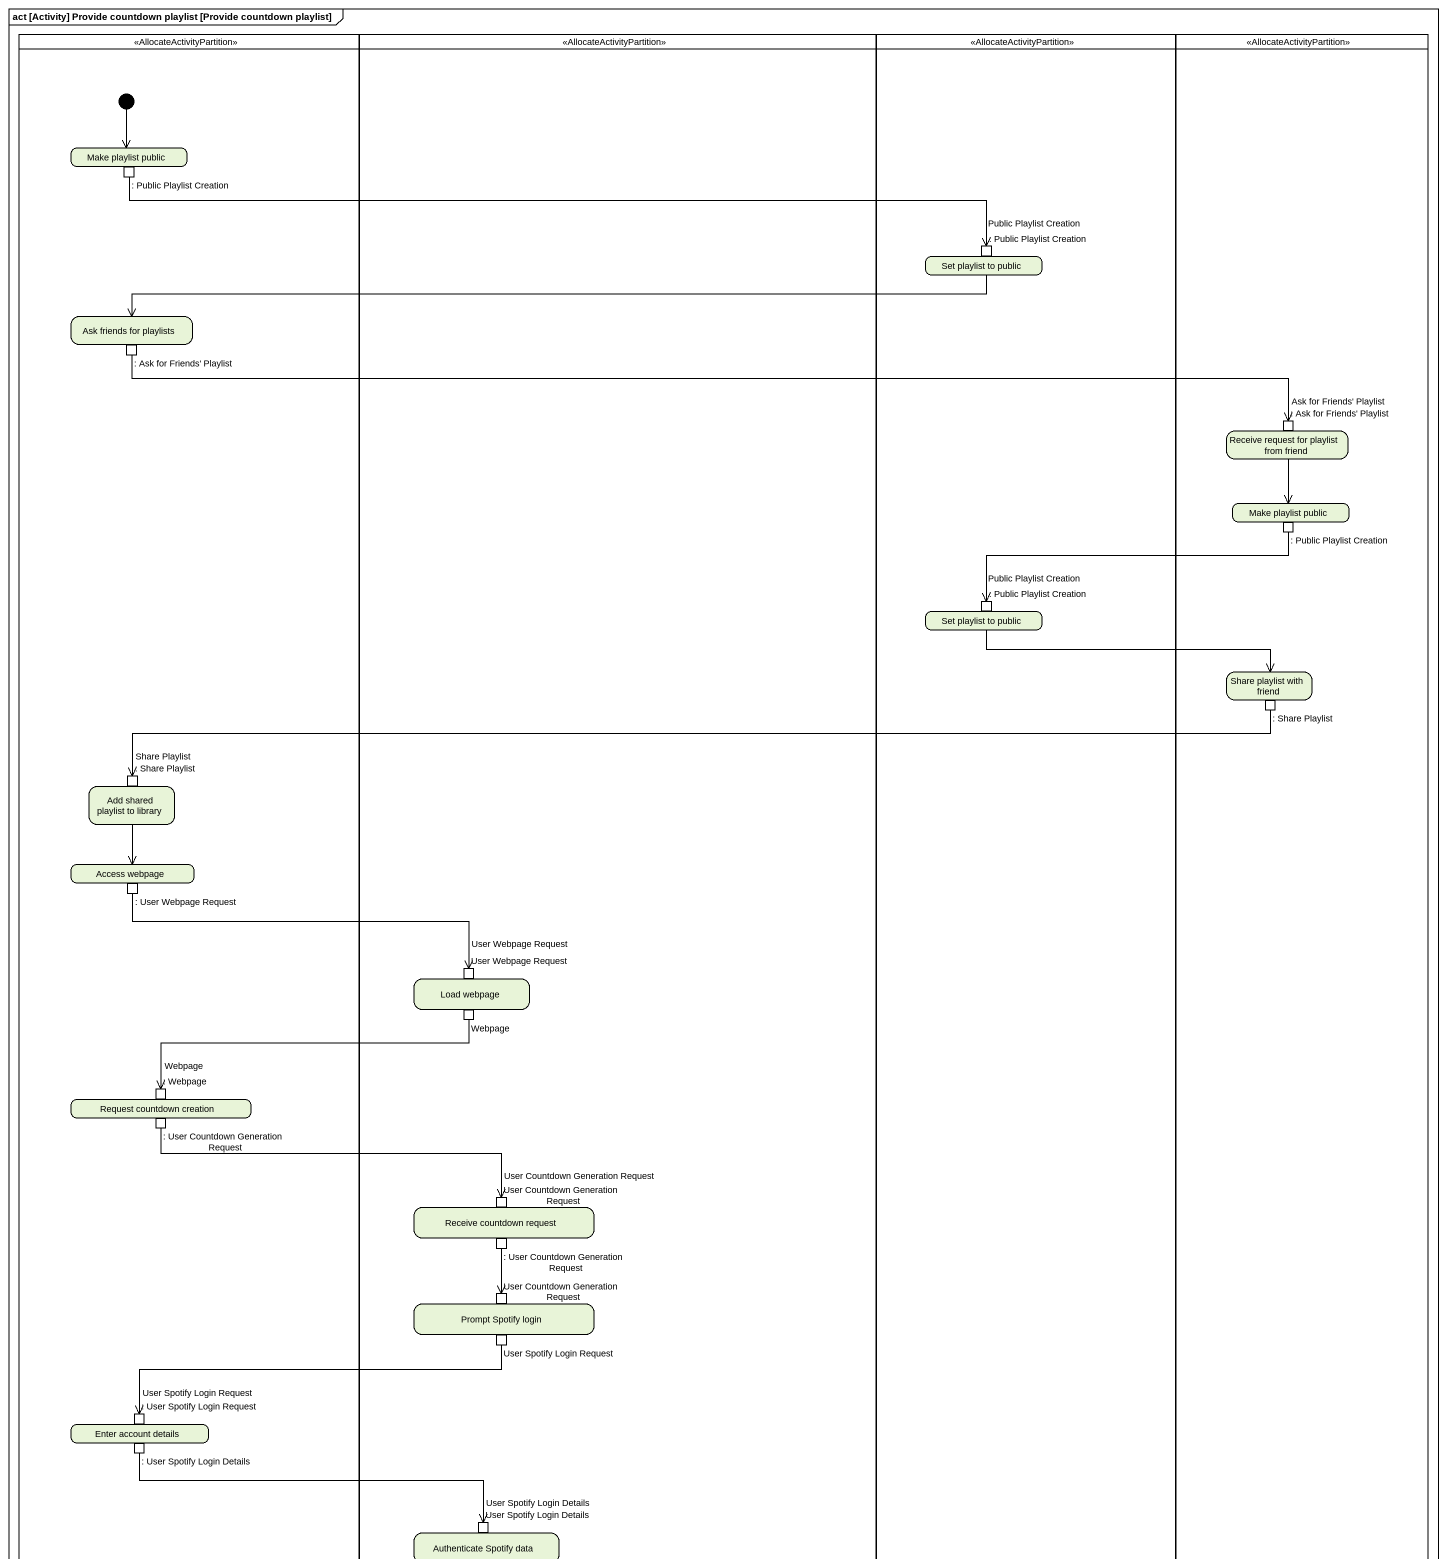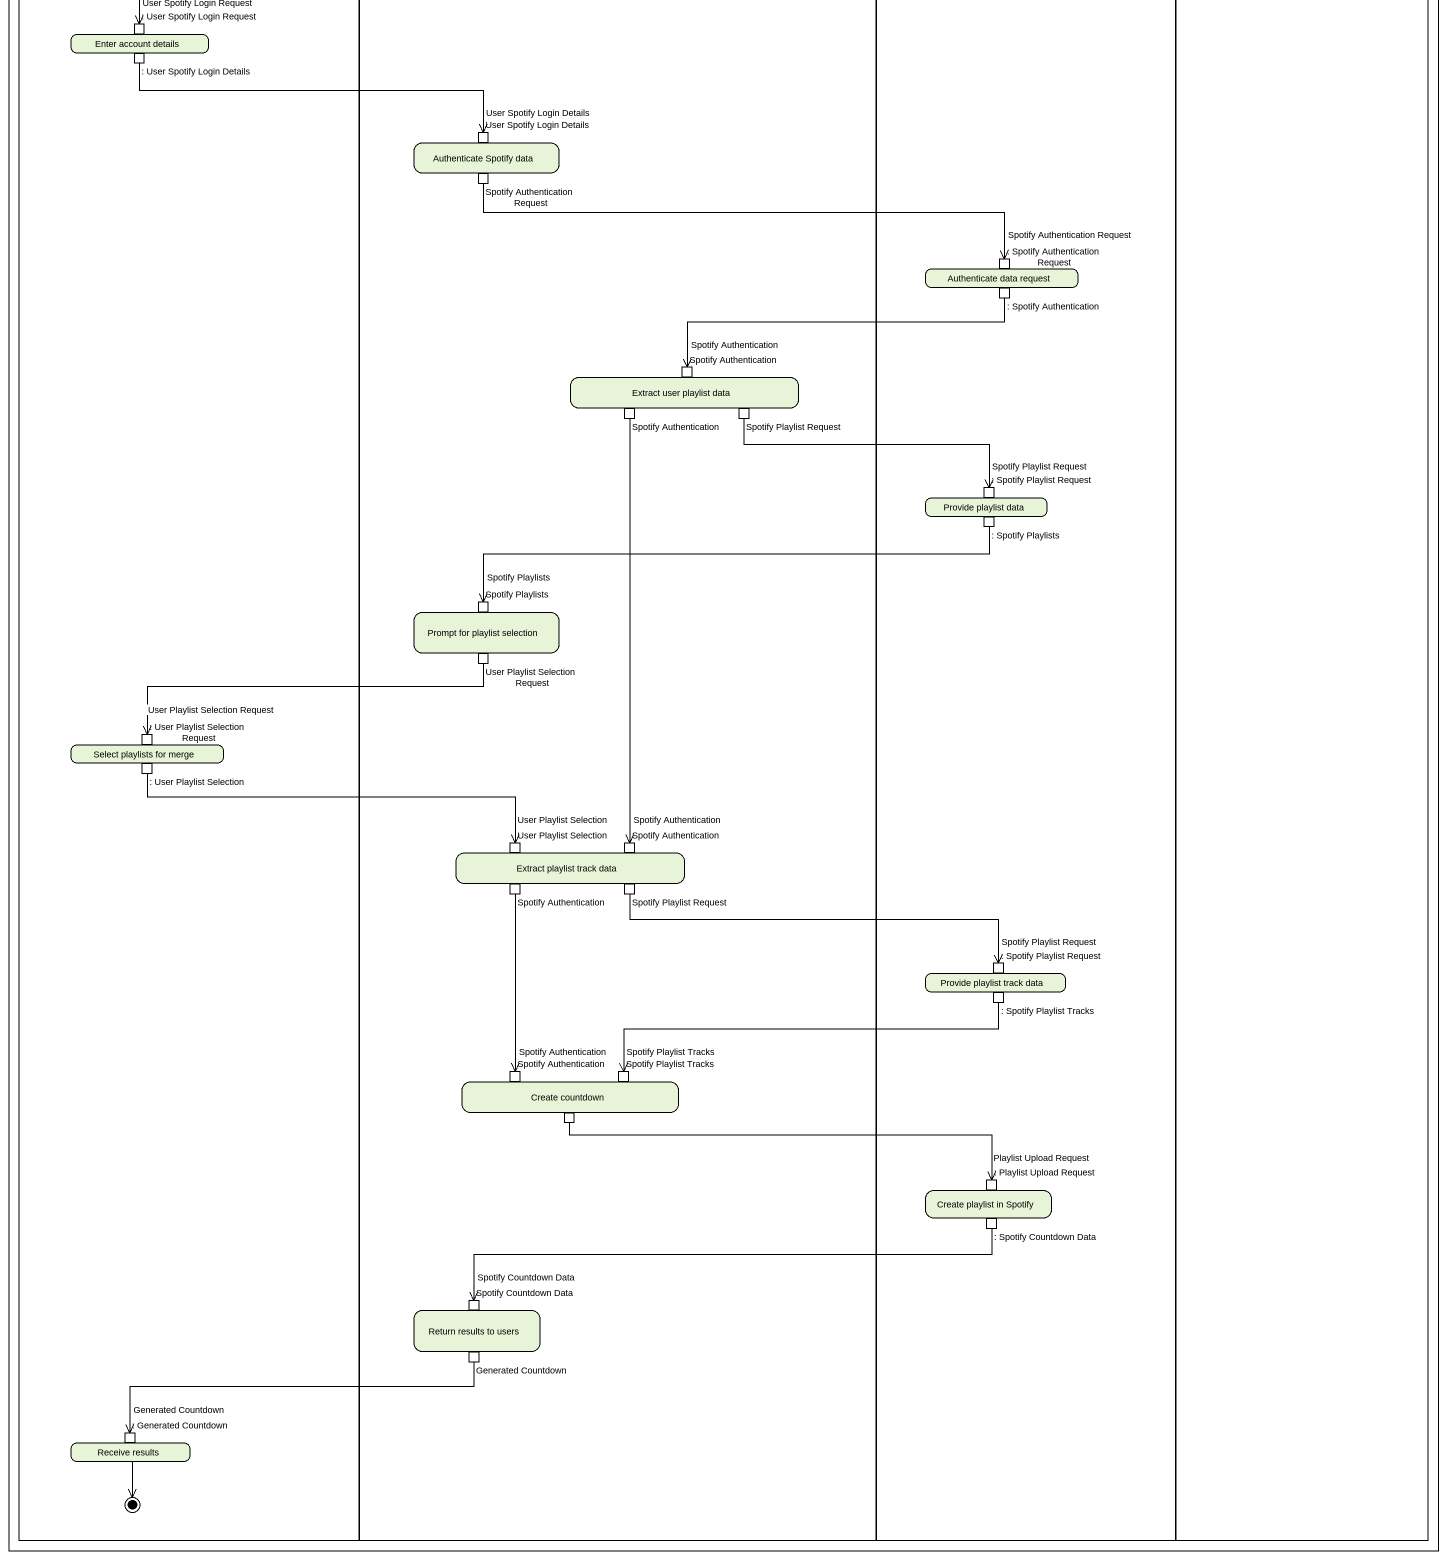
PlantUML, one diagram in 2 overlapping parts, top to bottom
@startuml
mainframe act [Activity] Provide countdown playlist [Provide countdown playlist]
hide empty description
state " " as lane1 <<AllocateActivityPartition>> {
  state "Make playlist public" as Make_playlist_public {
    state ": Public Playlist Creation" as Public_Playlist_Creation <<outputPin>>
  }
  state "Ask friends for playlists" as Ask_friends_for_playlists {
    state ": Ask for Friends' Playlist" as Ask_for_Friends_Playlist <<outputPin>>
  }
  state "Add shared playlist to library" as Add_shared_playlist_to {
    state ": Share Playlist" as Share_Playlist_2 <<inputPin>>
  }
  state "Access webpage" as Access_webpage {
    state ": User Webpage Request" as User_Webpage_Request <<outputPin>>
  }
  state "Request countdown creation" as Request_countdown_creation {
    state ": User Countdown Generation Request" as User_Countdown_Generation <<outputPin>>
    state ": Webpage" as Webpage_2 <<inputPin>>
  }
  state "Enter account details" as Enter_account_details {
    state ": User Spotify Login Request" as User_Spotify_Login_Request_2 <<inputPin>>
    state ": User Spotify Login Details" as User_Spotify_Login_Details <<outputPin>>
  }
  state "Select playlists for merge" as Select_playlists_for_merge {
    state ": User Playlist Selection Request" as User_Playlist_Selection_2 <<inputPin>>
    state ": User Playlist Selection" as User_Playlist_Selection_3 <<outputPin>>
  }
  state "Receive results" as Receive_results {
    state ": Generated Countdown" as Generated_Countdown_2 <<inputPin>>
  }
  [*] --> Make_playlist_public
  Receive_results --> [*]
}
state " " as lane2 <<AllocateActivityPartition>> {
  state "Load webpage" as Load_webpage {
    state "User Webpage Request" as User_Webpage_Request_2 <<inputPin>>
    state Webpage <<outputPin>>
  }
  state "Receive countdown request" as Receive_countdown_request {
    state "User Countdown Generation Request" as User_Countdown_Generation_2 <<inputPin>>
    state ": User Countdown Generation Request" as User_Countdown_Generation_3 <<outputPin>>
  }
  state "Prompt Spotify login" as Prompt_Spotify_login {
    state "User Countdown Generation Request" as User_Countdown_Generation_4 <<inputPin>>
    state "User Spotify Login Request" as User_Spotify_Login_Request <<outputPin>>
  }
  state "Authenticate Spotify data" as Authenticate_Spotify_data {
    state "User Spotify Login Details" as User_Spotify_Login_Details_2 <<inputPin>>
    state "Spotify Authentication Request" as Spotify_Authentication <<outputPin>>
  }
  state "Extract user playlist data" as Extract_user_playlist_data {
    state "Spotify Authentication" as Spotify_Authentication_4 <<inputPin>>
    state "Spotify Authentication" as Spotify_Authentication_5 <<outputPin>>
    state "Spotify Playlist Request" as Spotify_Playlist_Request <<outputPin>>
  }
  state "Prompt for playlist selection" as Prompt_for_playlist {
    state "Spotify Playlists" as Spotify_Playlists_2 <<inputPin>>
    state "User Playlist Selection Request" as User_Playlist_Selection <<outputPin>>
  }
  state "Extract playlist track data" as Extract_playlist_track_data {
    state "User Playlist Selection" as User_Playlist_Selection_4 <<inputPin>>
    state "Spotify Authentication" as Spotify_Authentication_6 <<inputPin>>
    state "Spotify Authentication" as Spotify_Authentication_7 <<outputPin>>
    state "Spotify Playlist Request" as Spotify_Playlist_Request_3 <<outputPin>>
  }
  state "Create countdown" as Create_countdown {
    state "Spotify Authentication" as Spotify_Authentication_8 <<inputPin>>
    state "Spotify Playlist Tracks" as Spotify_Playlist_Tracks_2 <<inputPin>>
    state pin1 <<outputPin>>
  }
  state "Return results to users" as Return_results_to_users {
    state "Spotify Countdown Data" as Spotify_Countdown_Data_2 <<inputPin>>
    state "Generated Countdown" as Generated_Countdown <<outputPin>>
  }
}
state " " as lane3 <<AllocateActivityPartition>> {
  state "Set playlist to public" as Set_playlist_to_public {
    state ": Public Playlist Creation" as Public_Playlist_Creation_2 <<inputPin>>
  }
  state "Set playlist to public" as Set_playlist_to_public_2 {
    state ": Public Playlist Creation" as Public_Playlist_Creation_4 <<inputPin>>
  }
  state "Authenticate data request" as Authenticate_data_request {
    state ": Spotify Authentication Request" as Spotify_Authentication_2 <<inputPin>>
    state ": Spotify Authentication" as Spotify_Authentication_3 <<outputPin>>
  }
  state "Provide playlist data" as Provide_playlist_data {
    state ": Spotify Playlist Request" as Spotify_Playlist_Request_2 <<inputPin>>
    state ": Spotify Playlists" as Spotify_Playlists <<outputPin>>
  }
  state "Provide playlist track data" as Provide_playlist_track_data {
    state ": Spotify Playlist Request" as Spotify_Playlist_Request_4 <<inputPin>>
    state ": Spotify Playlist Tracks" as Spotify_Playlist_Tracks <<outputPin>>
  }
  state "Create playlist in Spotify" as Create_playlist_in_Spotify {
    state ": Playlist Upload Request" as Playlist_Upload_Request <<inputPin>>
    state ": Spotify Countdown Data" as Spotify_Countdown_Data <<outputPin>>
  }
}
state " " as lane4 <<AllocateActivityPartition>> {
  state "Receive request for playlist from friend" as Receive_request_for {
    state ": Ask for Friends' Playlist" as Ask_for_Friends_Playlist_2 <<inputPin>>
  }
  state "Make playlist public" as Make_playlist_public_2 {
    state ": Public Playlist Creation" as Public_Playlist_Creation_3 <<outputPin>>
  }
  state "Share playlist with friend" as Share_playlist_with_friend {
    state ": Share Playlist" as Share_Playlist <<outputPin>>
  }
}
Public_Playlist_Creation -right-> Public_Playlist_Creation_2 : Public Playlist Creation
Set_playlist_to_public -left-> Ask_friends_for_playlists
Ask_for_Friends_Playlist -right-> Ask_for_Friends_Playlist_2 : Ask for Friends' Playlist
Receive_request_for --> Make_playlist_public_2
Public_Playlist_Creation_3 -left-> Public_Playlist_Creation_4 : Public Playlist Creation
Set_playlist_to_public_2 -right-> Share_playlist_with_friend
Share_Playlist -left-> Share_Playlist_2 : Share Playlist
Add_shared_playlist_to --> Access_webpage
User_Webpage_Request -right-> User_Webpage_Request_2 : User Webpage Request
Webpage -left-> Webpage_2 : Webpage
User_Countdown_Generation -right-> User_Countdown_Generation_2 : User Countdown Generation Request
User_Countdown_Generation_3 --> User_Countdown_Generation_4
User_Spotify_Login_Request -left-> User_Spotify_Login_Request_2 : User Spotify Login Request
User_Spotify_Login_Details -right-> User_Spotify_Login_Details_2 : User Spotify Login Details
Spotify_Authentication -right-> Spotify_Authentication_2 : Spotify Authentication Request
Spotify_Authentication_3 -left-> Spotify_Authentication_4 : Spotify Authentication
Spotify_Authentication_5 --> Spotify_Authentication_6 : Spotify Authentication
Spotify_Playlist_Request -right-> Spotify_Playlist_Request_2 : Spotify Playlist Request
Spotify_Playlists -left-> Spotify_Playlists_2 : Spotify Playlists
User_Playlist_Selection -left-> User_Playlist_Selection_2 : User Playlist Selection Request
User_Playlist_Selection_3 -right-> User_Playlist_Selection_4 : User Playlist Selection
Spotify_Authentication_7 --> Spotify_Authentication_8 : Spotify Authentication
Spotify_Playlist_Request_3 -right-> Spotify_Playlist_Request_4 : Spotify Playlist Request
Spotify_Playlist_Tracks -left-> Spotify_Playlist_Tracks_2 : Spotify Playlist Tracks
pin1 -right-> Playlist_Upload_Request : Playlist Upload Request
Spotify_Countdown_Data -left-> Spotify_Countdown_Data_2 : Spotify Countdown Data
Generated_Countdown -left-> Generated_Countdown_2 : Generated Countdown
@enduml
